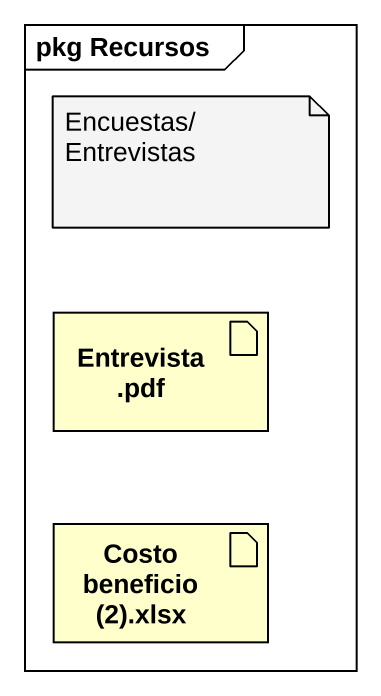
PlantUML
@startuml
mainframe pkg Recursos
artifact "Entrevista .pdf" as Entrevista_pdf
artifact "Costo beneficio (2).xlsx" as Costo_beneficio_2_xlsx
note as N1
  Encuestas/Entrevistas
end note
@enduml
